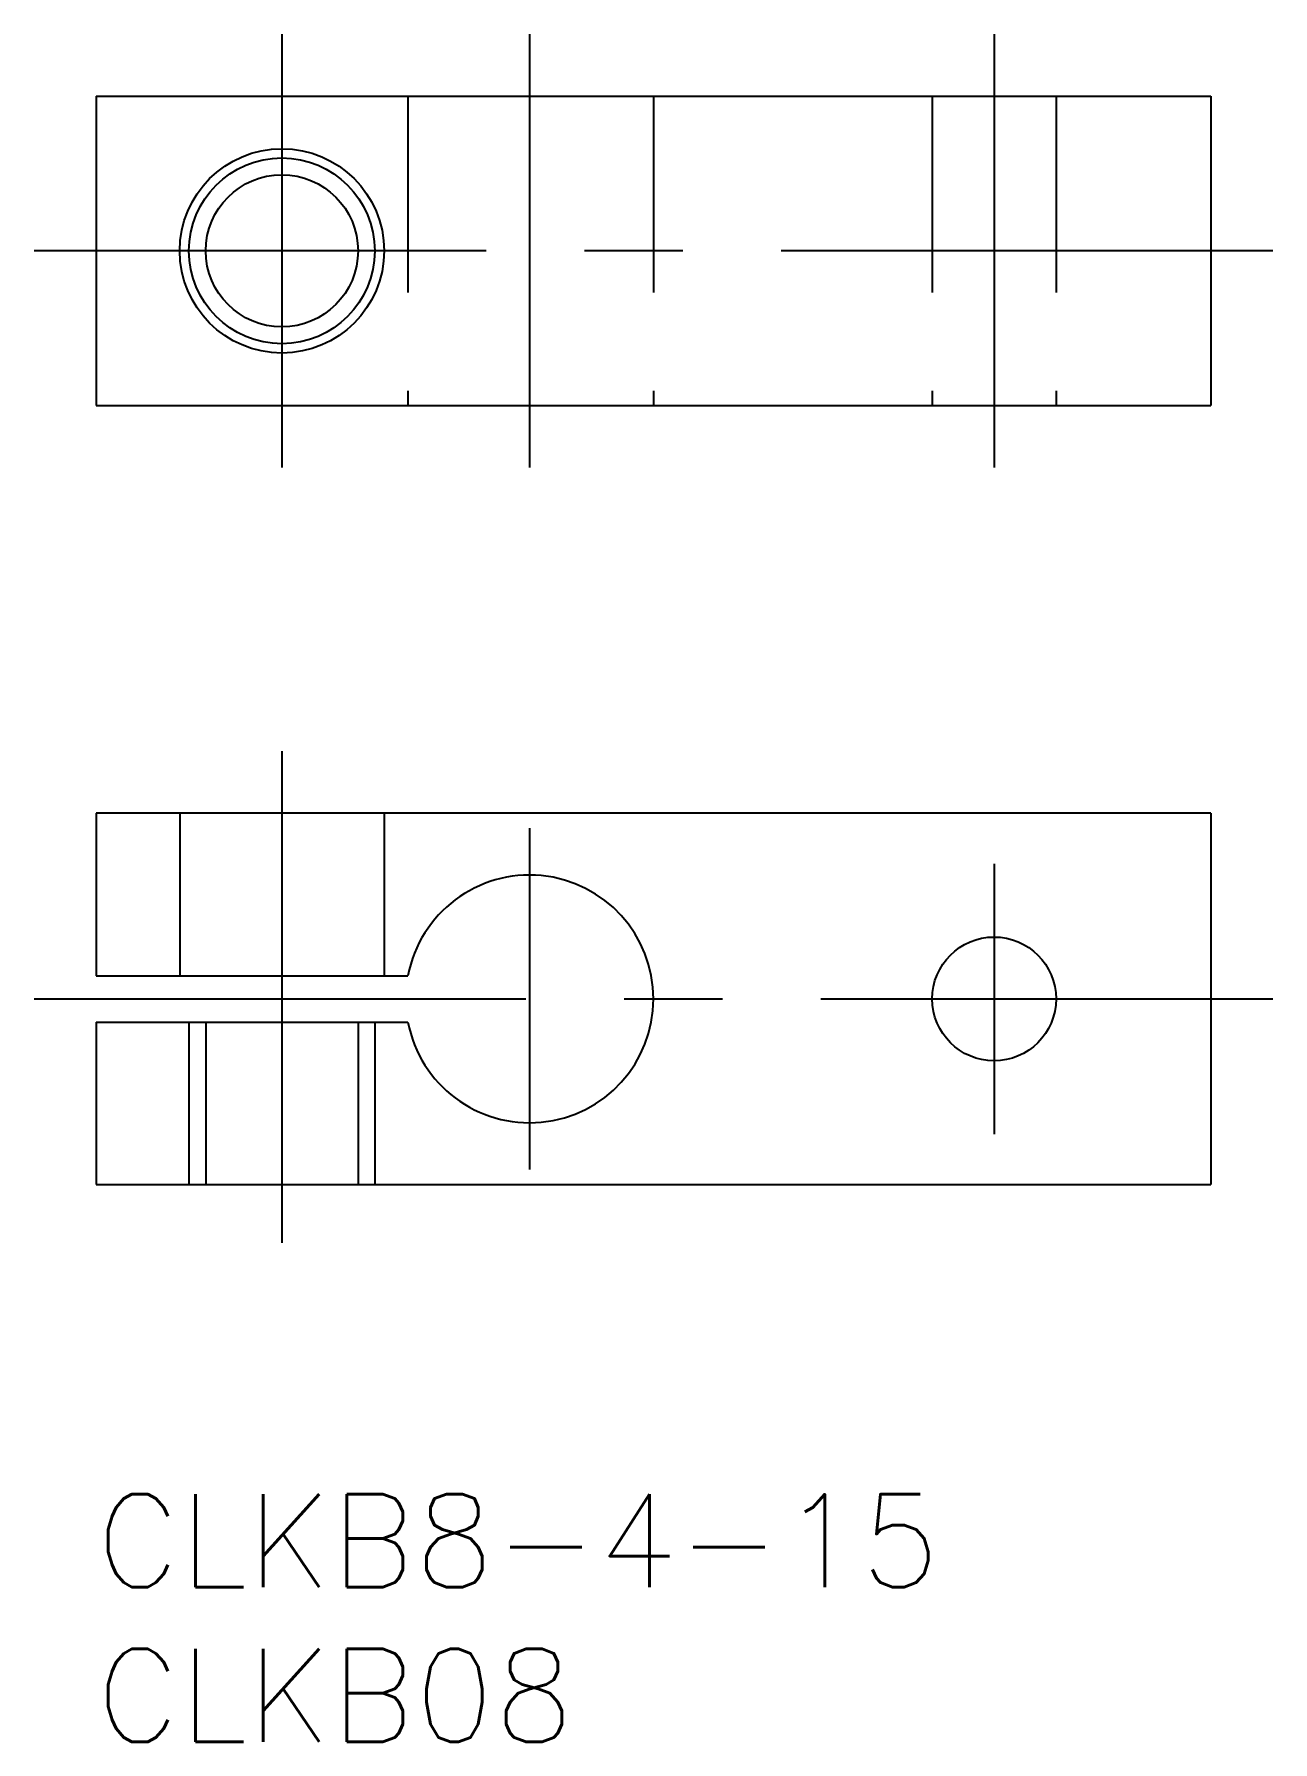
# Model space of a CAD drawing. Extents: x -2 to 38, y -8 to 47.2.
import ezdxf

# ---------------------------------------------------------------- set-up
doc = ezdxf.new("R2010")
doc.units = 0
doc.header["$LTSCALE"] = 0.5
doc.linetypes.add('CENTER', pattern=[50.8, 31.75, -6.35, 6.35, -6.35])
doc.linetypes.add('DASHED', pattern=[19.05, 12.7, -6.35])
for name, color, linetype in [('MSM_CENTER', 1, 'CENTER'), ('MSM_CONTINUOUS', 7, 'CONTINUOUS'), ('MSM_DASHED', 4, 'DASHED'), ('MSM_NARROW', 5, 'CONTINUOUS'), ('MSM_PART_NUMBER', 7, 'CONTINUOUS')]:
    doc.layers.add(name, color=color, linetype=linetype)
doc.styles.get("Standard").update_dxf_attribs({"font": 'txt.shx', "height": 3, "bigfont": 'bigfont.shx'})

# ---------------------------------------------------------------- blocks, each defined once
blk = doc.blocks.new('*U14')
at = {"layer": 'MSM_PART_NUMBER'}
blk.add_text('CLKB8-4-15', height=3, dxfattribs=at).set_placement((0, -3))
blk = doc.blocks.new('*U15')
at = {"layer": 'MSM_PART_NUMBER'}
blk.add_text('CLKB08', height=3, dxfattribs=at).set_placement((0, -8))

msp = doc.modelspace()

# ---------------------------------------------------------------- linework, layer by layer
at = {"layer": 'MSM_CENTER'}
for p, q in [((6, 47.166), (6, 33.166)), ((14, 47.166), (14, 33.166)), ((29, 47.166), (29, 33.166)), ((38, 40.166), (-2, 40.166)), ((6, 24), (6, 8)), ((14, 21.512), (14, 10.488)), ((29, 20.369), (29, 11.631)), ((-2, 16), (38, 16))]:
    msp.add_line(p, q, dxfattribs=at)
at = {"layer": 'MSM_CONTINUOUS'}
for p, q in [((0, 45.166), (0, 35.166)), ((0, 45.166), (36, 45.166)), ((36, 45.166), (36, 35.166)), ((0, 35.166), (36, 35.166)), ((36, 22), (0, 22)), ((0, 22), (0, 16.75)), ((36, 22), (36, 10)), ((0, 16.75), (10.071, 16.75)), ((0, 15.25), (10.071, 15.25)), ((0, 15.25), (0, 10)), ((0, 10), (36, 10))]:
    msp.add_line(p, q, dxfattribs=at)
for centre, radius in [((6, 40.166), 3.3), ((6, 40.166), 2.458), ((29, 16), 2)]:
    msp.add_circle(centre, radius, dxfattribs=at)
msp.add_arc((14, 16), 4, 190.8069, 169.1931, dxfattribs=at)
at = {"layer": 'MSM_DASHED'}
for p, q in [((10.071, 45.166), (10.071, 35.166)), ((18, 45.166), (18, 35.166)), ((27, 45.166), (27, 35.166)), ((31, 45.166), (31, 35.166)), ((2.7, 22), (2.7, 16.75)), ((9.3, 22), (9.3, 16.75)), ((3, 15.25), (3, 10)), ((3.542, 15.25), (3.542, 10)), ((8.458, 15.25), (8.458, 10)), ((9, 15.25), (9, 10))]:
    msp.add_line(p, q, dxfattribs=at)
at = {"layer": 'MSM_NARROW'}
msp.add_circle((6, 40.166), 3, dxfattribs=at)

# ---------------------------------------------------------------- block references
at = {"layer": 'MSM_CONTINUOUS'}
for name in ['*U14', '*U15']:
    msp.add_blockref(name, (0, 0), dxfattribs=at)

doc.saveas('drawing.dxf')
